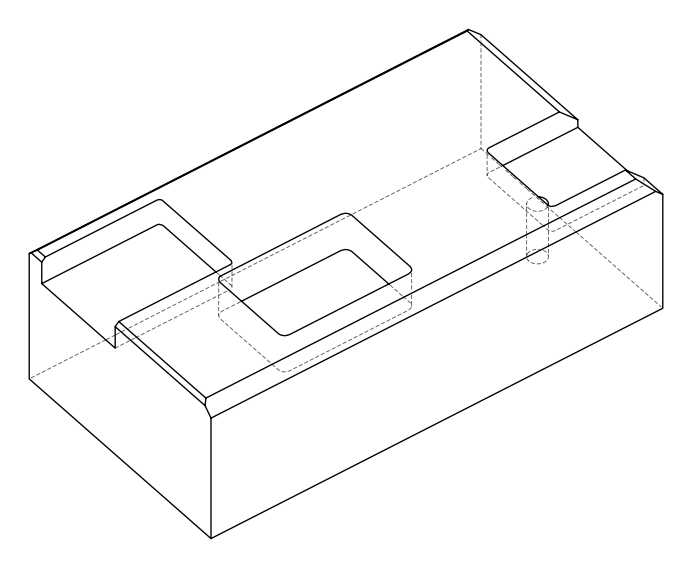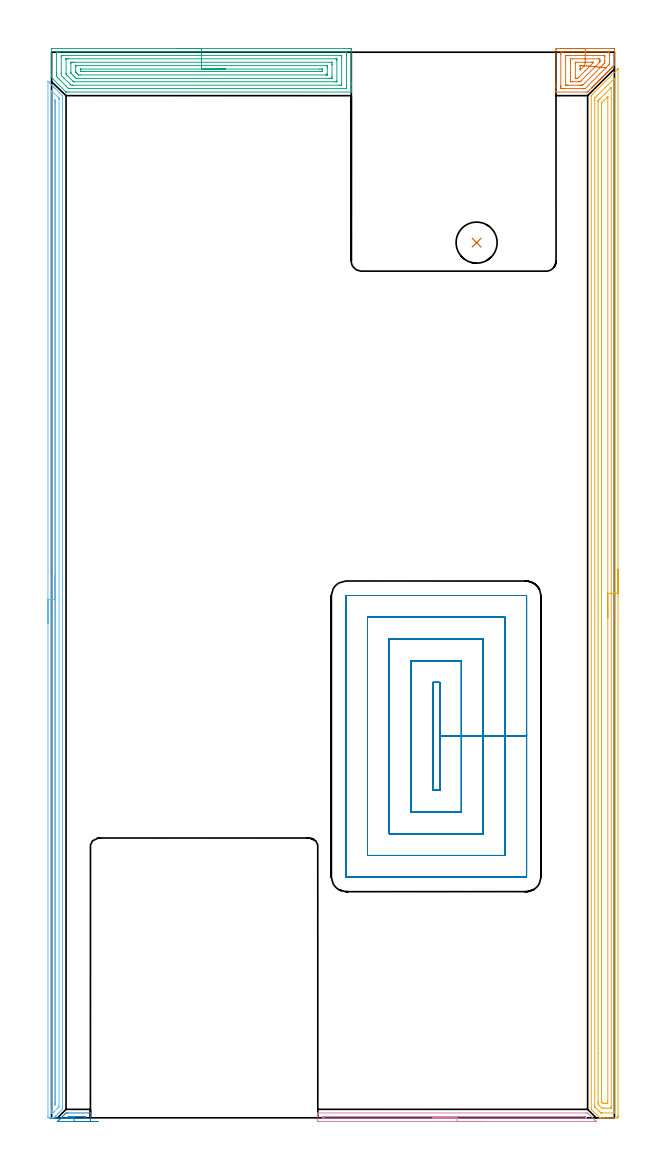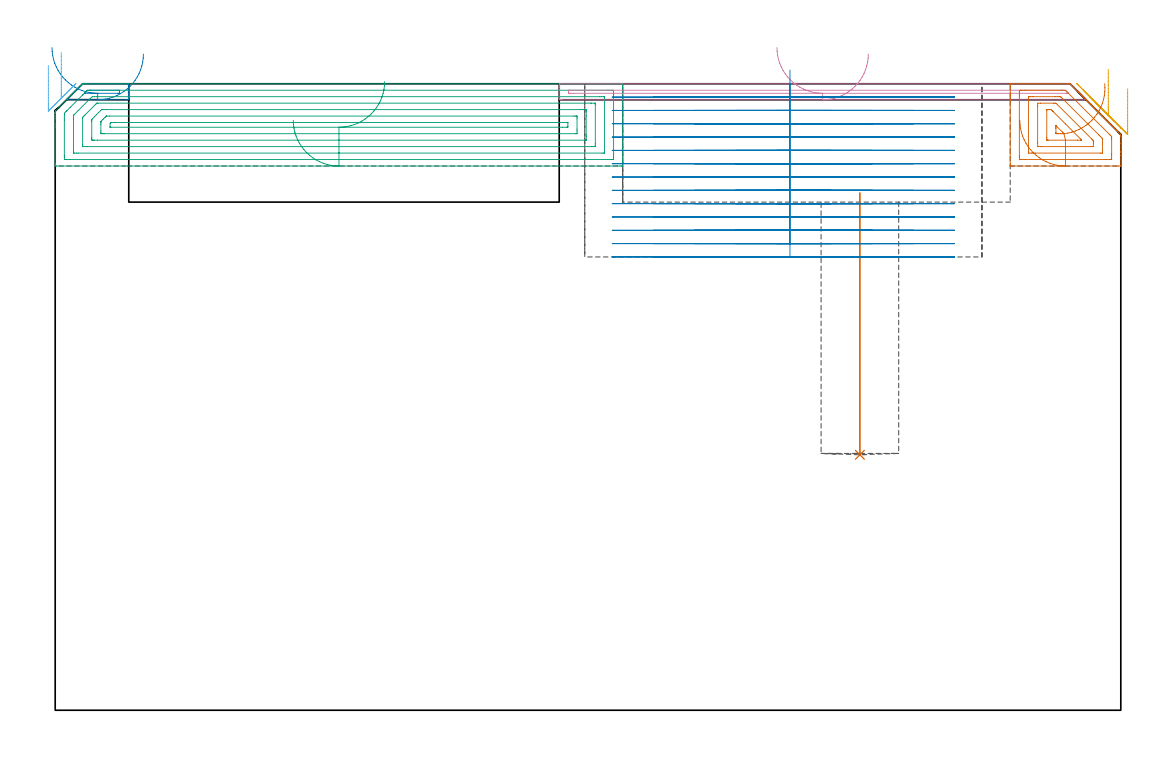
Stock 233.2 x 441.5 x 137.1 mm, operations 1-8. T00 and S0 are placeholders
(PLAN: 10 operations, 4 tool changes, 243.8 min)
(1 INDEXABLE_INSERT_DRILL_BLIND_HOLE_FROM_SOLID | STEP1POCKET | NXT0302_005 | 0.24 min | 18347 mm3)
(2 AREA_MILL | FG_CHAMFER_SURFACE | UGT0205_001 | 0.34 min | 111 mm3)
(3 AREA_MILL_1 | FG_CHAMFER_SURFACE_1 | UGT0205_001 | 7.15 min | 21361 mm3)
(4 AREA_MILL_2 | FG_CHAMFER_SURFACE_2 | UGT0205_001 | 1.97 min | 738 mm3)
(5 AREA_MILL_3 | FG_CHAMFER_SURFACE_3 | UGT0205_001 | 13.99 min | 27071 mm3)
(6 AREA_MILL_4 | FG_CHAMFER_SURFACE_4 | UGT0205_001 | 10.36 min | 7634 mm3)
(7 AREA_MILL_5 | FG_CHAMFER_SURFACE_5 | UGT0205_001 | 1.41 min | 4381 mm3)
(8 MILL_RECTANGULAR_POCKET | POCKET_RECTANGULAR_STRAIGHT | NXT0201_011 | Follow Part, ap 3, ae 75% | 33.29 min | 422673 mm3)
(9 MILL_SLOT | SLOT_PARTIAL_RECTANGULAR | NXT0201_009 | Follow Part, ap 2, ae 75% | 48.35 min | 190702 mm3)
(10 MILL_SLOT_1 | SLOT_PARTIAL_RECTANGULAR_1 | NXT0201_008 | Follow Part, ap 1.5, ae 75% | 126.7 min | 282549 mm3)
(TOOL NXT0302_005 | Index. Insert Drill 17mm [880-D1700L20-05] | D17 PA176 FL85 Z2)
(TOOL UGT0205_001 | Chamfer Mill 20 x 3 x 45 deg. | D20 FL50 Z2)
(TOOL NXT0201_011 | ENDMILL 12mm [2P460-1200-NA 1630] | D12 FL38 Z6)
(TOOL NXT0201_009 | ENDMILL 8mm [2P460-0800-NA 1630] | D8 FL26 Z6)
(TOOL NXT0201_008 | ENDMILL 6mm [2P460-0600-NA 1630] | D6 FL26 Z6)
(OP 1 INDEXABLE_INSERT_DRILL_BLIND_HOLE_FROM_SOLID)
G17 G21 G94 G90
T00 M6
G54
G17 G0 G90 X176.1 Y362.6 S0 M3
G43 Z147.1 H1
G94 G81 G98 Z55.9 F250. R113.2
G80
M5
M2
(OP 2 AREA_MILL)
G17 G21 G94 G90
T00 M6
G54
G17 G0 G90 X19.3 Y-1.5 S1061 M3
G43 Z147.1 H0
Z143.6
G94 G1 X19.262 Z142.728 F250.
X19.148 Z141.863
X18.959 Z141.012
X18.697 Z140.18
X18.363 Z139.374
X17.96 Z138.6
X17.491 Z137.864
X16.96 Z137.172
X16.371 Z136.529
X15.728 Z135.939
X15.036 Z135.408
X14.3 Z134.94
X13.526 Z134.537
X12.72 Z134.203
X11.888 Z133.941
X11.036 Z133.752
X10.172 Z133.638
X9.3 Z133.6
X2.625
X2.519 Y-1.493 Z133.606
X2.625 Y-1.376 Z133.723
X3.07 Y-0.928 Z134.169
X3.221 Y-0.777 Z134.319
X3.515 Y-0.485 Z134.615
X4.101 Y0.103 Z135.199
X4.433 Y0.433 Z135.532
X4.981 Y0.983 Z136.079
X5.57 Y1.57 Z136.669
X5.74 Y1.74 Z136.84
X5.806 Y1.805 Z136.905
X6.005 Y1.996 Z137.089
X6.63 Y2. Z137.1
X15.975
X16.09 Y1.994 Z137.092
X16.1 Y1.758 Z136.856
Y1.074 Z136.173
Y0.306 Z135.405
Y-0.19 Z134.906
Y-0.438 Z134.659
Y-1.07 Z134.027
Y-1.318 Z133.78
X16.098 Y-1.491 Z133.605
X15.757 Y-1.5 Z133.6
X9.3
Y-0.086 Z135.014
X6.524 Y-0.085 Z135.015
X6.402 Y-0.081 Z135.019
X6.381 Y-0.079 Z135.021
X6.38 Y-0.077 Z135.023
X6.388 Y-0.067 Z135.033
X6.444 Y-0.006 Z135.094
X6.504 Y0.055 Z135.155
X6.63 Y0.18 Z135.28
X6.887 Y0.436 Z135.536
X6.962 Y0.506 Z135.606
X7.018 Y0.556 Z135.656
X7.05 Y0.579 Z135.679
X7.52 Y0.586 Z135.686
X13.75 Y0.585 Z135.685
X13.857 Y0.584 Z135.684
X14.085 Y0.579 Z135.679
X14.09 Y0.506 Z135.606
X14.096 Y0.347 Z135.447
X14.09 Y0.077 Z135.177
X14.08 Y-0.079 Z135.021
X13.75 Y-0.084 Z135.016
X13.644 Y-0.085 Z135.015
X9.3 Y-0.086 Z135.014
X8.428 Z135.052
X7.564 Z135.166
X6.712 Z135.355
X5.88 Z135.617
X5.074 Z135.951
X4.3 Z136.354
X3.564 Z136.823
X2.872 Z137.354
X2.229 Z137.943
X1.64 Z138.586
X1.108 Z139.278
X0.64 Z140.014
X0.237 Z140.788
X-0.097 Z141.594
X-0.359 Z142.426
X-0.548 Z143.278
X-0.662 Z144.143
X-0.7 Z145.014
G0 Z147.1
M5
M2
(OP 3 AREA_MILL_1)
G17 G21 G94 G90
T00 M6
G54
G17 G0 G90 X52.1 Y443. S1061 M3
G43 Z147.1 H0
Z129.1
G94 G1 X52.138 Z128.228 F250.
X52.252 Z127.363
X52.441 Z126.512
X52.703 Z125.68
X53.037 Z124.874
X53.44 Z124.1
X53.908 Z123.364
X54.44 Z122.672
X55.029 Z122.029
X55.672 Z121.44
X56.364 Z120.908
X57.1 Z120.44
X57.874 Z120.037
X58.68 Z119.703
X59.512 Z119.441
X60.364 Z119.252
X61.228 Z119.138
X62.1 Z119.1
X123.052
X123.609 Y442.998 Z119.102
X124.159 Y442.993 Z119.104
X124.192 Y442.992 Z119.106
X124.196 Y442.444 Z119.653
X124.2 Y441.855 Z120.242
Y429.111 Z132.984
Y428.512 Z133.585
Y428.222 Z133.875
Y426.444 Z135.651
Y425.864 Z136.235
Y425.556 Z136.544
Y425.362 Z136.737
X124.192 Y425.034 Z137.057
X124.19 Y425.003 Z137.088
X124.055 Y425. Z137.1
X6.831
X6.012 Y425.004 Z137.095
X5.996 Y425.006 Z137.092
X5.94 Y425.061 Z137.039
X5.888 Y425.111 Z136.987
X0.012 Y430.986 Z131.11
X0.006 Y430.993 Z131.103
X0. Y431.217 Z130.878
Y431.469 Z130.63
Y432.086 Z130.013
Y432.667 Z129.429
Y433.846 Z128.251
Y434.444 Z127.65
Y442.444 Z119.653
X0.003 Y442.747 Z119.35
X0.01 Y442.992 Z119.105
X0.256 Y442.999 Z119.099
X62.1 Y443. Z119.1
Y441.586 Z120.514
X120.904
X121.797 Y441.584 Z120.516
X121.826 Y441.583 Z120.517
X122.19 Y441.556 Z120.544
X122.197 Y441.186 Z120.914
X122.199 Y440.667 Z121.433
X122.2 Y440.294 Z121.806
X122.199 Y427.333 Z134.767
X122.198 Y426.963 Z135.137
X122.19 Y426.444 Z135.656
X121.854 Y426.417 Z135.683
X121.826 Y426.416 Z135.684
X120.965 Y426.414 Z135.686
X7.752 Y426.415 Z135.685
X7.723 Y426.416 Z135.684
X7.018 Y426.444 Z135.656
X6.831 Y426.624 Z135.476
X6.117 Y427.333 Z134.767
X5.94 Y427.51 Z134.59
X3.265 Y430.184 Z131.916
X2.561 Y430.889 Z131.211
X2.374 Y431.077 Z131.023
X2.032 Y431.429 Z130.671
X2.01 Y431.778 Z130.322
X2.003 Y432.148 Z129.952
X2.001 Y432.667 Z129.433
X2. Y433.04 Z129.06
X2.001 Y440.667 Z121.433
X2.002 Y441.037 Z121.063
X2.01 Y441.556 Z120.544
X2.346 Y441.583 Z120.517
X2.374 Y441.584 Z120.516
X3.235 Y441.586 Z120.514
X62.1
Y440.172 Z121.928
X119.648 Y440.171 Z121.929
X120.043 Y440.17 Z121.93
X120.173 Y440.167 Z121.933
X120.188 Y440.166 Z121.934
X120.193 Y440.122 Z121.978
X120.198 Y440.039 Z122.061
X120.2 Y439.934 Z122.166
Y439.778 Z122.322
X120.199 Y428.222 Z133.878
X120.198 Y428.067 Z134.033
X120.19 Y427.91 Z134.19
X120.182 Y427.835 Z134.265
X120.141 Y427.833 Z134.267
X120.043 Y427.831 Z134.27
X119.546 Y427.829 Z134.271
X119.152 Y427.828 Z134.272
X9.008 Y427.829 Z134.271
X8.614 Y427.831 Z134.269
X8.11 Y427.835 Z134.265
X7.723 Y428.179 Z133.921
X7.678 Y428.222 Z133.878
X5.048 Y430.851 Z131.249
X4.157 Y431.743 Z130.357
X4.127 Y431.778 Z130.322
X4.01 Y431.924 Z130.176
X4.002 Y432.667 Z129.433
X4. Y432.823 Z129.277
Y439.778 Z122.322
X4.002 Y439.933 Z122.167
X4.01 Y440.09 Z122.01
X4.018 Y440.165 Z121.935
X4.059 Y440.167 Z121.933
X4.157 Y440.17 Z121.93
X4.654 Y440.171 Z121.929
X5.048 Y440.172 Z121.928
X62.1
Y438.757 Z123.343
X117.501
X118.147 Y438.752 Z123.348
X118.179 Y438.751 Z123.349
X118.19 Y438.722 Z123.378
X118.194 Y438.629 Z123.471
X118.198 Y438.439 Z123.661
X118.2 Y438.06 Z124.04
X118.199 Y429.586 Z132.514
X118.197 Y429.378 Z132.722
X118.193 Y429.275 Z132.825
X118.19 Y429.254 Z132.846
X118.176 Y429.249 Z132.851
X118.124 Y429.247 Z132.853
X117.369 Y429.243 Z132.857
X117.237
X9.373
X9.184 Y429.245 Z132.855
X9.137 Y429.247 Z132.853
X9.118 Y429.249 Z132.851
X9.068 Y429.293 Z132.807
X8.885 Y429.469 Z132.631
X8.614 Y429.735 Z132.365
X6.571 Y431.778 Z130.322
X6.313 Y432.038 Z130.062
X6.144 Y432.211 Z129.889
X6.012 Y432.348 Z129.752
X6.009 Y432.4 Z129.7
X6.001 Y432.606 Z129.494
Y438.414 Z123.686
X6.003 Y438.622 Z123.478
X6.007 Y438.725 Z123.375
X6.01 Y438.746 Z123.354
X6.024 Y438.751 Z123.349
X6.076 Y438.753 Z123.347
X6.831 Y438.757 Z123.343
X6.963
X62.1
Y437.343 Z124.757
X115.819
X115.974 Y437.342 Z124.758
X116.098 Y437.339 Z124.761
X116.177 Y437.336 Z124.764
X116.191 Y437.329 Z124.771
X116.192 Y437.315 Z124.785
X116.197 Y437.111 Z124.989
X116.2 Y436.499 Z125.601
Y436.222 Z125.878
Y432.054 Z130.046
Y431.166 Z130.934
X116.197 Y430.889 Z131.211
X116.193 Y430.736 Z131.364
X116.19 Y430.666 Z131.434
X116.051 Y430.663 Z131.437
X115.817 Y430.659 Z131.441
X115.586 Y430.657 Z131.443
X114.927
X11.288
X10.628 Y430.658 Z131.442
X10.397 Y430.66 Z131.44
X10.169 Y430.664 Z131.436
X9.921 Y430.889 Z131.211
X9.506 Y431.295 Z130.805
X9.021 Y431.778 Z130.322
X8.614 Y432.186 Z129.914
X8.143 Y432.667 Z129.433
X8.01 Y432.822 Z129.278
X8.006 Y432.973 Z129.127
X8.001 Y433.278 Z128.822
X8. Y436.834 Z125.266
X8.003 Y437.111 Z124.989
X8.007 Y437.264 Z124.836
X8.01 Y437.334 Z124.766
X8.149 Y437.337 Z124.763
X8.383 Y437.341 Z124.759
X8.614 Y437.343 Z124.757
X9.273
X62.1
Y435.929 Z126.171
X113.803 Y435.928 Z126.172
X114.099 Y435.927 Z126.173
X114.163 Y435.924 Z126.176
X114.188 Y435.922 Z126.178
X114.19 Y435.909 Z126.191
X114.197 Y435.829 Z126.271
X114.199 Y435.333 Z126.767
X114.2 Y434.938 Z127.162
Y432.667 Z129.433
X114.199 Y432.272 Z129.828
X114.195 Y432.139 Z129.961
X114.19 Y432.092 Z130.008
X114.186 Y432.077 Z130.023
X114.175 Y432.076 Z130.024
X114.102 Y432.073 Z130.027
X113.803 Y432.072 Z130.028
X113.509 Y432.071 Z130.029
X11.885
X11.288 Y432.074 Z130.026
X11.204 Y432.076 Z130.024
X11.183 Y432.078 Z130.022
X11.161 Y432.095 Z130.005
X11.114 Y432.138 Z129.962
X10.935 Y432.314 Z129.786
X10.581 Y432.667 Z129.433
X10.397 Y432.852 Z129.248
X10.051 Y433.207 Z128.893
X10.01 Y433.25 Z128.85
X10.006 Y433.318 Z128.782
X10.002 Y433.424 Z128.676
X10.001 Y433.556 Z128.544
X10. Y433.951 Z128.149
Y435.333 Z126.767
X10.001 Y435.728 Z126.372
X10.005 Y435.861 Z126.239
X10.01 Y435.908 Z126.192
X10.014 Y435.923 Z126.177
X10.025 Y435.924 Z126.176
X10.098 Y435.927 Z126.173
X10.397 Y435.929 Z126.171
X10.691
X62.1
Y434.515 Z127.585
X111.058
X111.951 Y434.514 Z127.586
X112.02 Y434.512 Z127.588
X112.09 Y434.508 Z127.592
X112.19 Y434.498 Z127.602
X112.193 Y434.444 Z127.656
X112.198 Y434.267 Z127.833
X112.196 Y433.556 Z128.544
X112.193 Y433.511 Z128.589
X112.191 Y433.495 Z128.605
X112.16 Y433.492 Z128.608
X112.089 Y433.487 Z128.613
X112.02 Y433.486 Z128.614
X13.071 Y433.485 Z128.615
X12.245 Y433.49 Z128.61
X12.22 Y433.492 Z128.608
X12.18 Y433.523 Z128.577
X12.149 Y433.556 Z128.544
X12.01 Y433.725 Z128.375
X12.005 Y434.444 Z127.656
X12.007 Y434.489 Z127.611
X12.009 Y434.505 Z127.595
X12.04 Y434.508 Z127.592
X12.111 Y434.513 Z127.587
X12.18 Y434.514 Z127.586
X62.1 Y434.515 Z127.585
X62.972 Z127.623
X63.836 Z127.737
X64.688 Z127.926
X65.52 Z128.188
X66.326 Z128.522
X67.1 Z128.925
X67.836 Z129.394
X68.528 Z129.925
X69.171 Z130.514
X69.76 Z131.157
X70.292 Z131.849
X70.76 Z132.585
X71.163 Z133.359
X71.497 Z134.165
X71.759 Z134.997
X71.948 Z135.849
X72.062 Z136.714
X72.1 Z137.585
G0 Z147.1
M5
M2
(OP 4 AREA_MILL_2)
G17 G21 G94 G90
T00 M6
G54
G17 G0 G90 X177.95 Y-1.5 S1061 M3
G43 Z147.1 H0
Z143.6
G94 G1 X177.912 Z142.728 F250.
X177.798 Z141.863
X177.609 Z141.012
X177.347 Z140.18
X177.013 Z139.374
X176.61 Z138.6
X176.142 Z137.864
X175.61 Z137.172
X175.021 Z136.529
X174.378 Z135.939
X173.686 Z135.408
X172.95 Z134.94
X172.176 Z134.537
X171.37 Z134.203
X170.538 Z133.941
X169.687 Z133.752
X168.822 Z133.638
X167.95 Z133.6
X110.892
X110.664 Y-1.499 Z133.601
X110.302 Y-1.491 Z133.605
X110.3 Y-1.359 Z133.738
Y0.69 Z135.785
Y1.269 Z136.368
Y1.57 Z136.669
Y1.717 Z136.816
X110.31 Y1.994 Z137.093
X110.447 Y2. Z137.1
X221.442
X222.095 Y1.996 Z137.089
X222.303 Y1.797 Z136.897
X225.171 Y-1.07 Z134.027
X225.585 Y-1.485 Z133.615
X225.596 Y-1.499 Z133.601
X225.595 Y-1.5 Z133.6
X167.95
Y-0.086 Z135.014
X113.356
X112.676 Y-0.085 Z135.015
X112.568 Y-0.084 Z135.016
X112.328 Y-0.079 Z135.021
X112.31 Y-0.001 Z135.099
X112.305 Y0.176 Z135.276
X112.31 Y0.47 Z135.57
X112.319 Y0.579 Z135.679
X112.357 Y0.581 Z135.681
X112.45 Y0.584 Z135.684
X112.637 Y0.586 Z135.686
X112.676
X220.55 Y0.585 Z135.685
X220.657 Y0.584 Z135.684
X220.995 Y0.579 Z135.679
X221.072 Y0.567 Z135.667
X221.127 Y0.516 Z135.616
X221.197 Y0.45 Z135.55
X221.442 Y0.209 Z135.309
X221.646 Y0.003 Z135.103
X221.676 Y-0.028 Z135.072
X221.704 Y-0.062 Z135.038
X221.717 Y-0.079 Z135.021
X221.701 Y-0.08 Z135.02
X221.442 Y-0.085 Z135.015
X221.336 Y-0.086 Z135.014
X221.23
X167.95
X167.078 Z135.052
X166.214 Z135.166
X165.362 Z135.355
X164.53 Z135.617
X163.724 Z135.951
X162.95 Z136.354
X162.214 Z136.823
X161.522 Z137.354
X160.879 Z137.943
X160.29 Z138.586
X159.759 Z139.278
X159.29 Z140.014
X158.887 Z140.788
X158.553 Z141.594
X158.291 Z142.426
X158.102 Z143.278
X157.988 Z144.143
X157.95 Z145.014
G0 Z147.1
M5
M2
(OP 5 AREA_MILL_3)
G17 G21 G94 G90
T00 M6
G54
G17 G0 G90 X234.7 Y227.3 S1061 M3
G43 Z147.1 H0
Z136.
G94 G1 Y227.262 Z135.128 F250.
Y227.148 Z134.263
Y226.959 Z133.412
Y226.697 Z132.58
Y226.363 Z131.774
Y225.96 Z131.
Y225.492 Z130.264
Y224.96 Z129.572
Y224.371 Z128.929
Y223.728 Z128.34
Y223.036 Z127.808
Y222.3 Z127.34
Y221.526 Z126.937
Y220.72 Z126.603
Y219.888 Z126.341
Y219.036 Z126.152
Y218.172 Z126.038
Y217.3 Z126.
Y0.883
X234.698 Y0.62 Z126.002
X234.692 Y0.007 Z126.006
X234.685 Y0.004 Z126.012
X234.069 Y0. Z126.628
X230.491 Z130.203
X229.05 Z131.646
X228.703 Z131.992
X228.008 Z132.692
X227.61 Z133.09
X227.261 Z133.432
X227.2 Y0.001 Z133.492
X227.099 Y0.01 Z133.594
X226.926 Y0.174 Z133.774
X223.799 Y3.301 Z136.901
X223.78 Y3.32 Z136.92
X223.602 Y3.505 Z137.088
X223.6 Y4.195 Z137.1
Y423.257
X223.605 Y423.505 Z137.09
X224.231 Y424.131 Z136.469
X234.377 Y434.277 Z126.322
X234.516 Y434.418 Z126.181
X234.679 Y434.575 Z126.019
X234.695 Y434.583 Z126.003
X234.699 Y434.575 Z125.999
X234.7 Y217.3 Z126.
X233.286 Z127.414
X233.285 Y2.407 Z127.415
X233.284 Y2.298 Z127.416
X233.28 Y2.185 Z127.42
X233.27 Y2.01 Z127.43
X233.174 Y2.007 Z127.526
X232.687 Y2.001 Z128.013
X228.216 Y2. Z132.484
X227.809 Y2.002 Z132.891
X227.673 Y2.005 Z133.027
X227.566 Y2.01 Z133.134
X227.479 Y2.083 Z133.221
X227.144 Y2.407 Z133.556
X225.355 Y4.195 Z135.345
X225.126 Y4.426 Z135.574
X225.046 Y4.512 Z135.654
X225.028 Y4.533 Z135.672
X225.021 Y4.606 Z135.679
X225.017 Y4.754 Z135.683
X225.015 Y4.977 Z135.685
X225.014 Y5.088 Z135.686
X225.015 Y421.581 Z135.685
X225.021 Y422.364 Z135.679
X225.026 Y422.464 Z135.674
X225.126 Y422.569 Z135.574
X225.467 Y422.916 Z135.233
X229.381 Y426.831 Z131.319
X233.065 Y430.515 Z127.635
X233.174 Y430.62 Z127.526
X233.277 Y430.716 Z127.423
X233.283 Y430.517 Z127.417
X233.285 Y430.405 Z127.415
X233.286 Y217.3 Z127.414
X231.872 Z128.828
X231.871 Y4.603 Z128.829
X231.869 Y4.195 Z128.831
X231.867 Y4.074 Z128.833
X231.865 Y4.022 Z128.835
X231.775 Y4.01 Z128.925
X231.578 Y4.002 Z129.122
X229.792 Y4. Z130.908
X228.897 Y4.001 Z131.803
X228.703 Y4.002 Z131.997
X227.993 Y4.01 Z132.707
X227.809 Y4.191 Z132.891
X226.911 Y5.088 Z133.789
X226.435 Y5.566 Z134.265
X226.432 Y5.982 Z134.268
X226.429 Y6.466 Z134.271
X226.428 Y26.73 Z134.272
X226.429 Y421.062 Z134.271
X226.431 Y421.266 Z134.269
X226.433 Y421.368 Z134.267
X226.435 Y421.414 Z134.265
X226.48 Y421.47 Z134.22
X226.693 Y421.691 Z134.007
X226.914 Y421.915 Z133.786
X227.139 Y422.14 Z133.561
X231.609 Y426.609 Z129.091
X231.834 Y426.831 Z128.866
X231.845 Y426.834 Z128.856
X231.865 Y426.831 Z128.835
X231.868 Y426.564 Z128.832
X231.87 Y426.347 Z128.83
X231.872 Y422.2 Z128.828
Y217.3
X230.457 Z130.243
Y6.875
X230.45 Y6.023 Z130.25
X229.597 Y6.001 Z131.103
X229.579 Y6. Z131.121
X228.703 Z131.997
X228.684 Z132.016
X228.472 Y6.01 Z132.228
X228.263 Y6.197 Z132.437
X228.147 Y6.312 Z132.553
X228.028 Y6.433 Z132.672
X227.85 Y6.639 Z132.85
X227.844 Y6.84 Z132.856
X227.843 Y6.875 Z132.857
Y419.683
X227.845 Y420.113 Z132.855
X227.848 Y420.327 Z132.852
X227.85 Y420.377 Z132.85
X227.869 Y420.409 Z132.831
X227.92 Y420.465 Z132.78
X228.026 Y420.577 Z132.674
X230.152 Y422.703 Z130.548
X230.415 Y422.964 Z130.285
X230.446 Y422.991 Z130.254
X230.451 Y422.992 Z130.249
X230.452 Y422.989 Z130.248
X230.455 Y422.946 Z130.245
X230.457 Y422.763 Z130.243
Y217.3
Y216.428 Z130.281
Y215.564 Z130.395
Y214.712 Z130.583
Y213.88 Z130.846
Y213.074 Z131.18
Y212.3 Z131.582
Y211.564 Z132.051
Y210.872 Z132.582
Y210.229 Z133.172
Y209.64 Z133.815
Y209.108 Z134.507
Y208.64 Z135.243
Y208.237 Z136.016
Y207.903 Z136.822
Y207.641 Z137.654
Y207.452 Z138.506
Y207.338 Z139.371
Y207.3 Z140.243
G0 Z147.1
M5
M2
(OP 6 AREA_MILL_4)
G17 G21 G94 G90
T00 M6
G54
G17 G0 G90 X-1.5 Y204.75 S1061 M3
G43 Z147.1 H0
Z141.1
G94 G1 Y204.788 Z140.228 F250.
Y204.902 Z139.364
Y205.091 Z138.512
Y205.353 Z137.68
Y205.687 Z136.874
Y206.09 Z136.1
Y206.558 Z135.364
Y207.089 Z134.672
Y207.679 Z134.029
Y208.322 Z133.44
Y209.014 Z132.908
Y209.75 Z132.44
Y210.524 Z132.037
Y211.33 Z131.703
Y212.162 Z131.441
Y213.013 Z131.252
Y213.878 Z131.138
Y214.75 Z131.1
X-1.499 Y429.468 Z131.099
X-1.494 Y429.482 Z131.103
X-1.472 Y429.468 Z131.126
X-1.341 Y429.341 Z131.258
X-0.871 Y428.872 Z131.727
X-0.69 Y428.691 Z131.907
X-0.184 Y428.184 Z132.416
X0.023 Y427.978 Z132.621
X0.186 Y427.816 Z132.781
X0.343 Y427.658 Z132.941
X0.47 Y427.531 Z133.068
X0.624 Y427.378 Z133.219
X0.772 Y427.229 Z133.37
X0.917 Y427.084 Z133.515
X1.062 Y426.94 Z133.658
X1.201 Y426.8 Z133.799
X1.364 Y426.637 Z133.962
X1.5 Y426.502 Z134.096
X1.63 Y426.371 Z134.228
X4.492 Y423.508 Z137.092
X4.493 Y423.497 Z137.093
X4.5 Y422.614 Z137.1
Y4.204
X4.497 Y3.505 Z137.088
X4.322 Y3.322 Z136.922
X3.417 Y2.416 Z136.014
X2.942 Y1.942 Z135.542
X2.668 Y1.666 Z135.263
X2.075 Y1.075 Z134.675
X1.792 Y0.789 Z134.387
X1.306 Y0.305 Z133.904
X1.181 Y0.181 Z133.779
X1.062 Y0.065 Z133.66
X1.005 Y0.01 Z133.602
X0.708 Y0. Z133.308
X0.456 Z133.056
X-0.252 Z132.343
X-1.48 Y0.001 Z131.117
X-1.491 Y0.003 Z131.106
X-1.5 Y0.371 Z131.1
Y214.75
X-0.086 Z132.514
X-0.085 Y425.126 Z132.515
X-0.084 Y425.296 Z132.516
X-0.081 Y425.522 Z132.519
X-0.079 Y425.616 Z132.521
X-0.021 Y425.561 Z132.579
X0.253 Y425.296 Z132.853
X2.376 Y423.174 Z134.976
X2.935 Y422.614 Z135.535
X3.016 Y422.527 Z135.616
X3.064 Y422.474 Z135.664
X3.079 Y422.43 Z135.679
X3.081 Y422.251 Z135.681
X3.085 Y421.89 Z135.685
Y5.267
X3.079 Y4.559 Z135.679
X3. Y4.461 Z135.6
X2.752 Y4.204 Z135.352
X2.563 Y4.013 Z135.163
X2.376 Y3.825 Z134.976
X1.236 Y2.685 Z133.836
X0.966 Y2.416 Z133.566
X0.791 Y2.245 Z133.391
X0.624 Y2.085 Z133.224
X0.536 Y2.01 Z133.136
X0.436 Y2.007 Z133.036
X0.154 Y2.002 Z132.754
X-0.023 Y2.007 Z132.577
X-0.057 Y2.01 Z132.543
X-0.079 Y2.019 Z132.521
X-0.08 Y2.059 Z132.52
X-0.084 Y2.245 Z132.516
X-0.085 Y2.416 Z132.515
X-0.086 Y3.14 Z132.514
Y214.75
X1.328 Z133.928
X1.329 Y421. Z133.929
X1.334 Y421.72 Z133.934
X1.335 Y421.737 Z133.935
X1.371 Y421.72 Z133.971
X1.5 Y421.598 Z134.1
X1.594 Y421.503 Z134.194
X1.64 Y421.453 Z134.24
X1.66 Y421.429 Z134.26
X1.664 Y421.35 Z134.264
X1.669 Y421.001 Z134.269
X1.671 Y420.826 Z134.271
Y5.992
X1.67 Y5.818 Z134.27
X1.667 Y5.642 Z134.267
X1.665 Y5.594 Z134.265
X1.654 Y5.565 Z134.254
X1.614 Y5.521 Z134.214
X1.5 Y5.405 Z134.1
X1.345 Y5.256 Z133.945
X1.334 Y5.266 Z133.934
X1.332 Y5.27 Z133.932
X1.329 Y5.992 Z133.929
Y6.167
X1.328 Y214.75 Z133.928
Y215.621 Z133.966
Y216.486 Z134.08
Y217.338 Z134.269
Y218.17 Z134.532
Y218.976 Z134.865
Y219.75 Z135.268
Y220.486 Z135.737
Y221.178 Z136.268
Y221.821 Z136.857
Y222.41 Z137.501
Y222.941 Z138.193
Y223.41 Z138.928
Y223.813 Z139.702
Y224.147 Z140.508
Y224.409 Z141.34
Y224.598 Z142.192
Y224.712 Z143.057
Y224.75 Z143.928
G0 Z147.1
M5
M2
(OP 7 AREA_MILL_5)
G17 G21 G94 G90
T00 M6
G54
G17 G0 G90 X211.1 Y443. S1061 M3
G43 Z147.1 H0
Z129.1
G94 G1 X211.138 Z128.228 F250.
X211.252 Z127.364
X211.441 Z126.512
X211.703 Z125.68
X212.037 Z124.874
X212.44 Z124.1
X212.908 Z123.364
X213.44 Z122.672
X214.029 Z122.029
X214.672 Z121.44
X215.364 Z120.909
X216.1 Z120.44
X216.874 Z120.037
X217.68 Z119.703
X218.512 Z119.441
X219.364 Z119.252
X220.228 Z119.138
X221.1 Z119.1
X232.095
X232.65 Y442.999 Z119.101
X233.196 Y442.994 Z119.102
X233.198 Y442.993 Z119.103
X233.2 Y440.667 Z121.428
Y439.989 Z122.109
Y439.778 Z122.32
Y438. Z124.096
Y436.477 Z125.622
Y436.222 Z125.877
X233.199 Y436.157 Z125.943
X233.19 Y436.102 Z125.997
X233.083 Y435.982 Z126.117
X232.671 Y435.571 Z126.528
X232.435 Y435.333 Z126.763
X232.354 Y435.254 Z126.845
X232.217 Y435.116 Z126.983
X232.139 Y435.037 Z127.059
X232.058 Y434.958 Z127.142
X231.92 Y434.82 Z127.279
X231.842 Y434.741 Z127.356
X231.762 Y434.661 Z127.438
X231.624 Y434.524 Z127.576
X231.546 Y434.444 Z127.652
X231.466 Y434.365 Z127.734
X231.327 Y434.227 Z127.872
X231.25 Y434.148 Z127.948
X231.169 Y434.069 Z128.03
X231.031 Y433.931 Z128.168
X230.953 Y433.852 Z128.244
X230.873 Y433.773 Z128.326
X230.735 Y433.634 Z128.465
X230.657 Y433.555 Z128.541
X230.577 Y433.477 Z128.622
X230.438 Y433.338 Z128.761
X230.361 Y433.259 Z128.837
X230.281 Y433.181 Z128.919
X230.142 Y433.041 Z129.058
X230.065 Y432.963 Z129.133
X229.985 Y432.884 Z129.215
X229.845 Y432.745 Z129.354
X229.768 Y432.667 Z129.43
X229.689 Y432.588 Z129.511
X229.549 Y432.449 Z129.651
X229.472 Y432.37 Z129.726
X229.392 Y432.292 Z129.807
X229.252 Y432.152 Z129.947
X229.176 Y432.074 Z130.022
X229.096 Y431.996 Z130.103
X228.956 Y431.856 Z130.244
X228.879 Y431.778 Z130.319
X228.8 Y431.7 Z130.399
X228.66 Y431.559 Z130.54
X228.583 Y431.481 Z130.615
X228.504 Y431.404 Z130.695
X228.363 Y431.263 Z130.836
X228.287 Y431.185 Z130.911
X228.208 Y431.108 Z130.992
X228.067 Y430.966 Z131.133
X227.99 Y430.889 Z131.207
X227.912 Y430.811 Z131.288
X227.77 Y430.67 Z131.429
X227.694 Y430.593 Z131.504
X227.615 Y430.515 Z131.584
X227.474 Y430.373 Z131.726
X227.398 Y430.296 Z131.8
X227.319 Y430.219 Z131.88
X227.177 Y430.077 Z132.022
X227.102 Y430. Z132.096
X227.023 Y429.923 Z132.176
X226.881 Y429.781 Z132.319
X226.805 Y429.704 Z132.393
X226.727 Y429.627 Z132.472
X226.584 Y429.484 Z132.615
X226.509 Y429.407 Z132.689
X226.431 Y429.331 Z132.769
X226.288 Y429.188 Z132.911
X226.213 Y429.111 Z132.985
X226.135 Y429.034 Z133.065
X225.992 Y428.891 Z133.208
X225.916 Y428.815 Z133.282
X225.839 Y428.738 Z133.361
X225.695 Y428.595 Z133.504
X225.62 Y428.518 Z133.578
X225.542 Y428.442 Z133.657
X225.399 Y428.298 Z133.801
X225.324 Y428.222 Z133.874
X225.246 Y428.146 Z133.953
X225.102 Y428.002 Z134.097
X225.027 Y427.926 Z134.17
X224.95 Y427.85 Z134.249
X224.806 Y427.706 Z134.394
X224.731 Y427.63 Z134.467
X224.654 Y427.554 Z134.545
X224.509 Y427.409 Z134.69
X224.435 Y427.333 Z134.763
X224.358 Y427.258 Z134.842
X224.213 Y427.113 Z134.986
X224.139 Y427.037 Z135.059
X224.062 Y426.961 Z135.138
X223.916 Y426.816 Z135.283
X223.842 Y426.741 Z135.356
X223.765 Y426.665 Z135.434
X222.877 Y425.777 Z136.322
X222.257 Y425.156 Z136.943
X222.135 Y425.037 Z137.059
X222.094 Y425.004 Z137.089
X221.988 Y425. Z137.1
X209.105
X209.01 Y425.003 Z137.089
X209.007 Y425.025 Z137.068
X209. Y425.264 Z136.834
Y426.911 Z135.188
Y427.333 Z134.763
Y427.544 Z134.553
Y428.222 Z133.875
Y428.433 Z133.664
Y429.111 Z132.983
Y440.222 Z121.874
Y442.444 Z119.652
X209.003 Y442.786 Z119.311
X209.01 Y442.991 Z119.105
X209.216 Y442.999 Z119.099
X209.55 Y443. Z119.1
X221.1
Y441.586 Z120.514
X229.955
X230.844 Y441.584 Z120.516
X230.873 Y441.583 Z120.517
X231.19 Y441.555 Z120.545
X231.197 Y441.231 Z120.869
X231.199 Y440.667 Z121.433
X231.2 Y440.34 Z121.76
Y437.111 Z124.989
Y436.784 Z125.316
X231.197 Y436.675 Z125.425
X231.19 Y436.589 Z125.511
X231.183 Y436.545 Z125.555
X231.163 Y436.521 Z125.579
X230.873 Y436.223 Z125.877
X221.097 Y426.447 Z135.653
X221.091 Y426.444 Z135.656
X220.241 Y426.415 Z135.685
X220.212
X212.245 Y426.414 Z135.686
X211.356 Y426.416 Z135.684
X211.327 Y426.417 Z135.683
X211.01 Y426.444 Z135.656
X211.003 Y426.769 Z135.331
X211. Y427.333 Z134.767
Y427.66 Z134.44
X211.001 Y440.667 Z121.433
X211.002 Y440.992 Z121.108
X211.01 Y441.555 Z120.545
X211.299 Y441.583 Z120.517
X211.327 Y441.584 Z120.516
X212.185 Y441.586 Z120.514
X221.1
Y440.171 Z121.929
X228.703
X229.096 Y440.169 Z121.931
X229.152 Y440.167 Z121.933
X229.178 Y440.165 Z121.935
X229.19 Y440.088 Z122.012
X229.197 Y439.881 Z122.219
X229.199 Y439.778 Z122.322
X229.2 Y437.896 Z124.204
X229.195 Y437.111 Z124.989
X229.194 Y437.013 Z125.087
X229.096 Y436.903 Z125.197
X228.759 Y436.56 Z125.54
X228.423 Y436.222 Z125.878
X228.315 Y436.114 Z125.986
X220.317 Y428.117 Z133.983
X220.212 Y428.012 Z134.088
X220.069 Y427.879 Z134.221
X220.021 Y427.835 Z134.265
X219.964 Y427.834 Z134.266
X219.715 Y427.83 Z134.27
X219.323 Y427.829 Z134.271
X218.828 Y427.828 Z134.272
X213.992
X213.497 Y427.829 Z134.271
X213.104 Y427.831 Z134.269
X213.048 Y427.833 Z134.267
X213.022 Y427.835 Z134.265
X213.01 Y427.911 Z134.189
X213.003 Y428.118 Z133.982
X213.001 Y428.222 Z133.878
Y439.88 Z122.22
X213.005 Y439.985 Z122.115
X213.015 Y440.165 Z121.935
X213.104 Y440.166 Z121.934
X213.6 Y440.17 Z121.93
X213.992 Y440.171 Z121.929
X214.487 Y440.172 Z121.928
X221.1 Y440.171 Z121.929
Y438.757 Z123.343
X226.563
X227.182 Y438.75 Z123.35
X227.199 Y438.121 Z123.979
X227.198 Y438. Z124.1
X227.19 Y437.615 Z124.485
X227.175 Y437.436 Z124.664
X227.088 Y437.343 Z124.757
X226.862 Y437.111 Z124.989
X219.323 Y429.572 Z132.528
X219.09 Y429.345 Z132.755
X218.994 Y429.254 Z132.846
X218.813 Y429.249 Z132.851
X218.435 Y429.243 Z132.857
X215.637
X215.018 Y429.25 Z132.85
X215.001 Y429.879 Z132.221
X215. Y437.88 Z124.22
X215.002 Y438. Z124.1
X215.019 Y438.75 Z123.35
X215.769 Y438.756 Z123.344
X215.901 Y438.757 Z123.343
X221.1
Y437.343 Z124.757
X223.765
X224.422
X224.491 Y437.341 Z124.759
X224.513 Y437.339 Z124.761
X224.612 Y437.322 Z124.778
X224.53 Y437.235 Z124.865
X224.411 Y437.111 Z124.989
X221.1 Y433.798 Z128.302
X218.435 Y431.133 Z130.967
X218.312 Y431.011 Z131.089
X218.187 Y430.889 Z131.211
X217.97 Y430.681 Z131.419
X217.771 Y430.663 Z131.437
X217.546 Y430.66 Z131.44
X217.314 Y430.658 Z131.442
X217.16 Y430.659 Z131.441
X217.037 Y430.662 Z131.438
X217.009 Y430.665 Z131.435
X217.006 Y430.676 Z131.424
X217.003 Y430.707 Z131.393
X217.001 Y430.889 Z131.211
X217. Y436.768 Z125.332
X217.002 Y437.111 Z124.989
X217.006 Y437.247 Z124.853
X217.01 Y437.314 Z124.786
X217.023 Y437.336 Z124.764
X217.083 Y437.338 Z124.762
X217.315 Y437.342 Z124.758
X221.1 Y437.343 Z124.757
X220.757 Y435.923 Z126.177
X220.761 Y435.921 Z126.179
X220.756 Y435.912 Z126.188
X220.692 Y435.842 Z126.258
X220.643 Y435.791 Z126.309
X220.423 Y435.57 Z126.53
X219.136 Y434.285 Z127.815
X219.086 Y434.238 Z127.862
X219.03 Y434.189 Z127.911
X219.01 Y434.173 Z127.927
X219.008 Y434.2 Z127.9
X219.003 Y434.444 Z127.656
X219. Y434.629 Z127.471
Y434.768 Z127.332
Y435.656 Z126.444
X219.001 Y435.764 Z126.336
X219.005 Y435.85 Z126.25
X219.01 Y435.907 Z126.193
X219.015 Y435.923 Z126.177
X219.027 Y435.924 Z126.176
X219.323 Y435.927 Z126.173
X219.616 Y435.929 Z126.171
X220.059
X220.505
X220.674 Y435.928 Z126.172
X220.718 Y435.927 Z126.173
X220.757 Y435.923 Z126.177
X221.616 Y435.838 Z126.301
X222.462 Y435.754 Z126.499
X223.287 Y435.672 Z126.77
X224.085 Y435.593 Z127.113
X224.85 Y435.517 Z127.524
X225.577 Y435.445 Z128.001
X226.26 Y435.377 Z128.54
X226.894 Y435.314 Z129.136
X227.473 Y435.257 Z129.786
X227.994 Y435.205 Z130.484
X228.452 Y435.16 Z131.225
X228.845 Y435.121 Z132.003
X229.168 Y435.089 Z132.813
X229.42 Y435.064 Z133.648
X229.598 Y435.046 Z134.501
X229.702 Y435.036 Z135.368
X229.73 Y435.033 Z136.239
X229.683 Y435.038 Z137.111
G0 Z147.1
M5
M2
(OP 8 MILL_RECTANGULAR_POCKET)
G17 G21 G94 G90
T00 M6
G54
G17 G0 G90 X160.8 Y135.974 S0 M3
G43 Z147.1 H1
Z140.1
G94 G1 Y158.05 Z134.185 F250.
Y180.4 F500.
X157.9
Y135.7
X160.8
Y158.05
X169.8
Y189.4
X148.9
Y126.7
X169.8
Y158.05
X178.8
Y198.4
X139.9
Y117.7
X178.8
Y158.05
X187.8
Y207.4
X130.9
Y108.7
X187.8
Y158.05
X196.8
Y216.1
G3 X196.5 Y216.4 R0.3
G1 X122.2
G3 X121.9 Y216.1 R0.3
G1 Y100.
G3 X122.2 Y99.7 R0.3
G1 X196.5
G3 X196.8 Y100. R0.3
G1 Y158.05
Y159.05
G0 X160.8 Y135.974 Z137.185
G1 Y158.05 Z131.269 F250.
Y180.4 F500.
X157.9
Y135.7
X160.8
Y158.05
X169.8
Y189.4
X148.9
Y126.7
X169.8
Y158.05
X178.8
Y198.4
X139.9
Y117.7
X178.8
Y158.05
X187.8
Y207.4
X130.9
Y108.7
X187.8
Y158.05
X196.8
Y216.1
G3 X196.5 Y216.4 R0.3
G1 X122.2
G3 X121.9 Y216.1 R0.3
G1 Y100.
G3 X122.2 Y99.7 R0.3
G1 X196.5
G3 X196.8 Y100. R0.3
G1 Y158.05
Y159.05
G0 X160.8 Y135.974 Z134.269
G1 Y158.05 Z128.354 F250.
Y180.4 F500.
X157.9
Y135.7
X160.8
Y158.05
X169.8
Y189.4
X148.9
Y126.7
X169.8
Y158.05
X178.8
Y198.4
X139.9
Y117.7
X178.8
Y158.05
X187.8
Y207.4
X130.9
Y108.7
X187.8
Y158.05
X196.8
Y216.1
G3 X196.5 Y216.4 R0.3
G1 X122.2
G3 X121.9 Y216.1 R0.3
G1 Y100.
G3 X122.2 Y99.7 R0.3
G1 X196.5
G3 X196.8 Y100. R0.3
G1 Y158.05
Y159.05
G0 X160.8 Y135.974 Z131.354
G1 Y158.05 Z125.438 F250.
Y180.4 F500.
X157.9
Y135.7
X160.8
Y158.05
X169.8
Y189.4
X148.9
Y126.7
X169.8
Y158.05
X178.8
Y198.4
X139.9
Y117.7
X178.8
Y158.05
X187.8
Y207.4
X130.9
Y108.7
X187.8
Y158.05
X196.8
Y216.1
G3 X196.5 Y216.4 R0.3
G1 X122.2
G3 X121.9 Y216.1 R0.3
G1 Y100.
G3 X122.2 Y99.7 R0.3
G1 X196.5
G3 X196.8 Y100. R0.3
G1 Y158.05
Y159.05
G0 X160.8 Y135.974 Z128.438
G1 Y158.05 Z122.523 F250.
Y180.4 F500.
X157.9
Y135.7
X160.8
Y158.05
X169.8
Y189.4
X148.9
Y126.7
X169.8
Y158.05
X178.8
Y198.4
X139.9
Y117.7
X178.8
Y158.05
X187.8
Y207.4
X130.9
Y108.7
X187.8
Y158.05
X196.8
Y216.1
G3 X196.5 Y216.4 R0.3
G1 X122.2
G3 X121.9 Y216.1 R0.3
G1 Y100.
G3 X122.2 Y99.7 R0.3
G1 X196.5
G3 X196.8 Y100. R0.3
G1 Y158.05
Y159.05
G0 X160.8 Y135.974 Z125.523
G1 Y158.05 Z119.608 F250.
Y180.4 F500.
X157.9
Y135.7
X160.8
Y158.05
X169.8
Y189.4
X148.9
Y126.7
X169.8
Y158.05
X178.8
Y198.4
X139.9
Y117.7
X178.8
Y158.05
X187.8
Y207.4
X130.9
Y108.7
X187.8
Y158.05
X196.8
Y216.1
G3 X196.5 Y216.4 R0.3
G1 X122.2
G3 X121.9 Y216.1 R0.3
G1 Y100.
G3 X122.2 Y99.7 R0.3
G1 X196.5
G3 X196.8 Y100. R0.3
G1 Y158.05
Y159.05
G0 X160.8 Y135.974 Z122.608
G1 Y158.05 Z116.692 F250.
Y180.4 F500.
X157.9
Y135.7
X160.8
Y158.05
X169.8
Y189.4
X148.9
Y126.7
X169.8
Y158.05
X178.8
Y198.4
X139.9
Y117.7
X178.8
Y158.05
X187.8
Y207.4
X130.9
Y108.7
X187.8
Y158.05
X196.8
Y216.1
G3 X196.5 Y216.4 R0.3
G1 X122.2
G3 X121.9 Y216.1 R0.3
G1 Y100.
G3 X122.2 Y99.7 R0.3
G1 X196.5
G3 X196.8 Y100. R0.3
G1 Y158.05
Y159.05
G0 X160.8 Y135.974 Z119.692
G1 Y158.05 Z113.777 F250.
Y180.4 F500.
X157.9
Y135.7
X160.8
Y158.05
X169.8
Y189.4
X148.9
Y126.7
X169.8
Y158.05
X178.8
Y198.4
X139.9
Y117.7
X178.8
Y158.05
X187.8
Y207.4
X130.9
Y108.7
X187.8
Y158.05
X196.8
Y216.1
G3 X196.5 Y216.4 R0.3
G1 X122.2
G3 X121.9 Y216.1 R0.3
G1 Y100.
G3 X122.2 Y99.7 R0.3
G1 X196.5
G3 X196.8 Y100. R0.3
G1 Y158.05
Y159.05
G0 X160.8 Y135.974 Z116.777
G1 Y158.05 Z110.862 F250.
Y180.4 F500.
X157.9
Y135.7
X160.8
Y158.05
X169.8
Y189.4
X148.9
Y126.7
X169.8
Y158.05
X178.8
Y198.4
X139.9
Y117.7
X178.8
Y158.05
X187.8
Y207.4
X130.9
Y108.7
X187.8
Y158.05
X196.8
Y216.1
G3 X196.5 Y216.4 R0.3
G1 X122.2
G3 X121.9 Y216.1 R0.3
G1 Y100.
G3 X122.2 Y99.7 R0.3
G1 X196.5
G3 X196.8 Y100. R0.3
G1 Y158.05
Y159.05
G0 X160.8 Y135.974 Z113.862
G1 Y158.05 Z107.946 F250.
Y180.4 F500.
X157.9
Y135.7
X160.8
Y158.05
X169.8
Y189.4
X148.9
Y126.7
X169.8
Y158.05
X178.8
Y198.4
X139.9
Y117.7
X178.8
Y158.05
X187.8
Y207.4
X130.9
Y108.7
X187.8
Y158.05
X196.8
Y216.1
G3 X196.5 Y216.4 R0.3
G1 X122.2
G3 X121.9 Y216.1 R0.3
G1 Y100.
G3 X122.2 Y99.7 R0.3
G1 X196.5
G3 X196.8 Y100. R0.3
G1 Y158.05
Y159.05
G0 X160.8 Y135.974 Z110.946
G1 Y158.05 Z105.031 F250.
Y180.4 F500.
X157.9
Y135.7
X160.8
Y158.05
X169.8
Y189.4
X148.9
Y126.7
X169.8
Y158.05
X178.8
Y198.4
X139.9
Y117.7
X178.8
Y158.05
X187.8
Y207.4
X130.9
Y108.7
X187.8
Y158.05
X196.8
Y216.1
G3 X196.5 Y216.4 R0.3
G1 X122.2
G3 X121.9 Y216.1 R0.3
G1 Y100.
G3 X122.2 Y99.7 R0.3
G1 X196.5
G3 X196.8 Y100. R0.3
G1 Y158.05
Y159.05
G0 X160.8 Y135.974 Z108.031
G1 Y158.05 Z102.115 F250.
Y180.4 F500.
X157.9
Y135.7
X160.8
Y158.05
X169.8
Y189.4
X148.9
Y126.7
X169.8
Y158.05
X178.8
Y198.4
X139.9
Y117.7
X178.8
Y158.05
X187.8
Y207.4
X130.9
Y108.7
X187.8
Y158.05
X196.8
Y216.1
G3 X196.5 Y216.4 R0.3
G1 X122.2
G3 X121.9 Y216.1 R0.3
G1 Y100.
G3 X122.2 Y99.7 R0.3
G1 X196.5
G3 X196.8 Y100. R0.3
G1 Y158.05
Y159.05
G0 X160.8 Y135.974 Z105.115
G1 Y158.05 Z99.2 F250.
Y180.4 F500.
X157.9
Y135.7
X160.8
Y158.05
X169.8
Y189.4
X148.9
Y126.7
X169.8
Y158.05
X178.8
Y198.4
X139.9
Y117.7
X178.8
Y158.05
X187.8
Y207.4
X130.9
Y108.7
X187.8
Y158.05
X196.8
Y216.1
G3 X196.5 Y216.4 R0.3
G1 X122.2
G3 X121.9 Y216.1 R0.3
G1 Y100.
G3 X122.2 Y99.7 R0.3
G1 X196.5
G3 X196.8 Y100. R0.3
G1 Y158.05
Y159.05
G0 Z147.1
M5
M2
